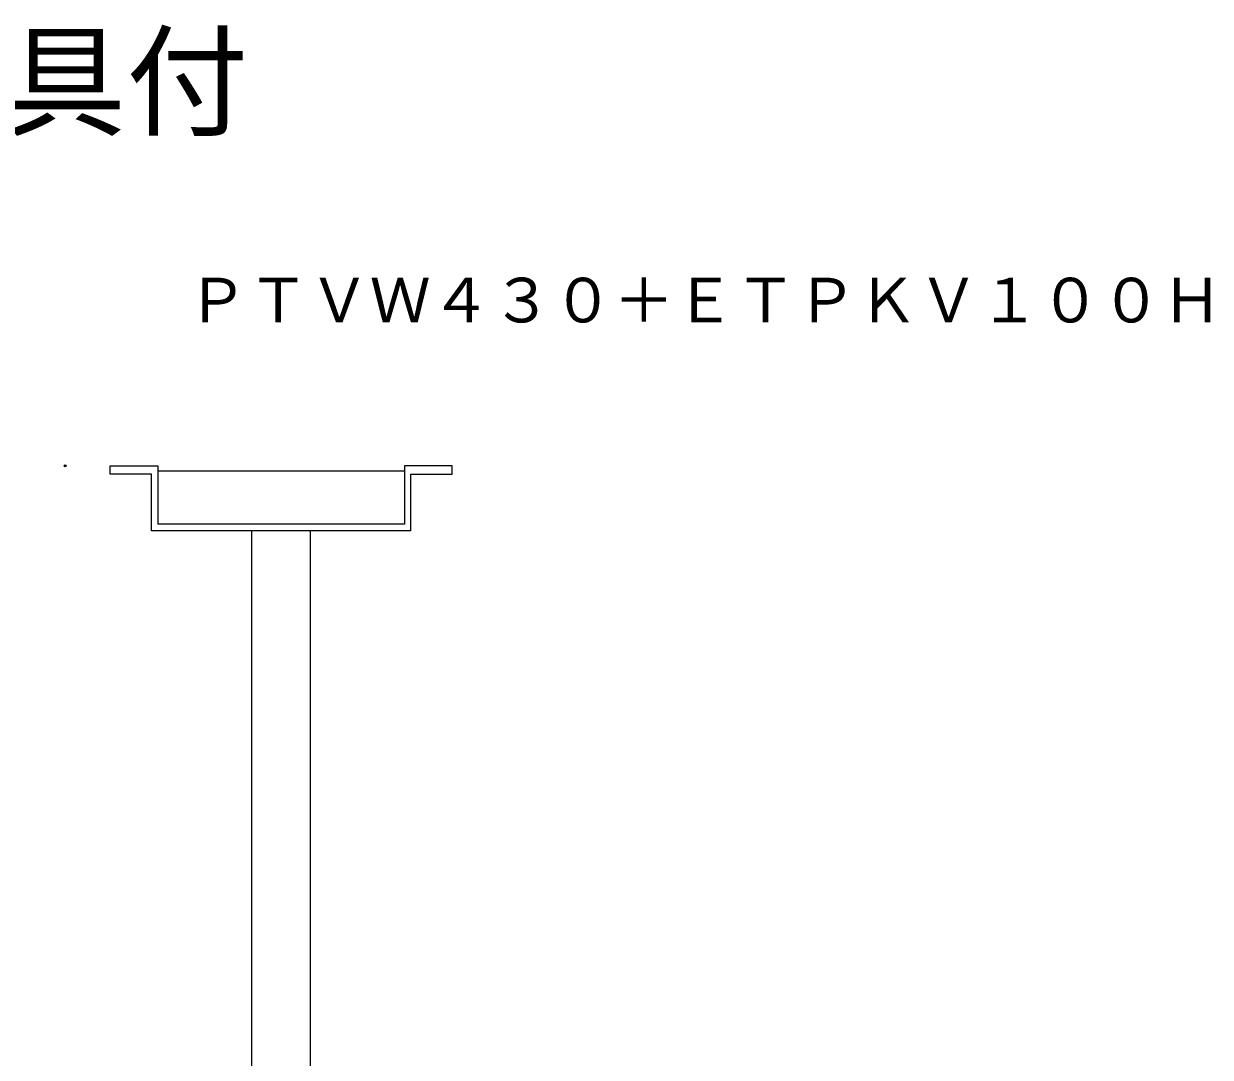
# Model space of a CAD drawing. Units: millimetres, scale not verified. Extents: x -63 to 62, y -56 to 57.
# Drawn here: x 17.13 to 56.08, y 22.82 to 56.75 of the extents above; entities that cross this region are included whole.
import ezdxf
from ezdxf.enums import TextEntityAlignment as Align

# ---------------------------------------------------------------- set-up
doc = ezdxf.new("R2010")
doc.units = ezdxf.units.MM
doc.header["$LTSCALE"] = 0.125
doc.header["$PDMODE"] = 32
doc.header["$PDSIZE"] = 0.0625
for name, color, linetype, lineweight in [('0-0_0', 7, 'Continuous', 9), ('0-6_SUNPO', 7, 'Continuous', 9), ('0-7_S1', 1, 'Continuous', 18)]:
    doc.layers.add(name, color=color, linetype=linetype, lineweight=lineweight)
for name, color, linetype in [('0-2_MOJI1', 7, 'Continuous'), ('0-4_TOUROKU', 7, 'Continuous'), ('0-5_DEFPOINTS', 7, 'Continuous')]:
    doc.layers.add(name, color=color, linetype=linetype)
doc.styles.add('ＭＳ ゴシック', font='')
doc.styles.get('ＭＳ ゴシック').set_extended_font_data('MS Gothic')

# ---------------------------------------------------------------- blocks, each defined once
blk = doc.blocks.new('_OPEN30')
at = {"layer": '0-0_0'}
blk.add_line((0, 0), (-1, 0), dxfattribs=at)
blk.add_lwpolyline([(-1, 0.26795), (0, 0), (-1, -0.26795)], dxfattribs=at)
blk = doc.blocks.new('D8')
at = {"layer": '0-5_DEFPOINTS'}
for p in [(14.401, 44.8711), (6.401, 3.5818), (14.401, 3.5818)]:
    blk.add_point(p, dxfattribs=at)
at = {"layer": '0-6_SUNPO'}
for p, q in [((12.401, 44.8711), (4.401, 44.8711)), ((6.401, 42.8711), (6.401, 5.5818)), ((12.401, 3.5818), (4.401, 3.5818))]:
    blk.add_line(p, q, dxfattribs=at)
at = {"layer": '0-6_SUNPO', "xscale": 2, "yscale": 2}
for p, rotation in [((6.401, 44.8711), 90), ((6.401, 3.5818), 270)]:
    blk.add_blockref('_OPEN30', p, dxfattribs=dict(at, rotation=rotation))
at = {"layer": '0-6_SUNPO', "style": 'ＭＳ ゴシック'}
blk.add_text('921～1491', height=1.833, rotation=90, dxfattribs=at).set_placement((5.901, 18.6014), align=Align.BOTTOM_LEFT)

msp = doc.modelspace()

# ---------------------------------------------------------------- linework, layer by layer
at = {"layer": '0-7_S1'}
for p, q in [((29.6235, 42.2325), (29.6235, 40.3157)), ((31.1947, 42.2325), (29.6235, 42.2325)), ((31.1947, 41.9561), (31.1947, 42.2325)), ((29.6235, 42.0546), (21.5321, 42.0546)), ((29.8337, 41.9561), (31.1947, 41.9561)), ((29.8337, 40.1056), (29.8337, 41.9561)), ((29.6235, 40.3157), (21.5321, 40.3157)), ((24.6156, 12.3129), (24.6156, 40.1167)), ((26.54, 12.3129), (26.54, 40.1167)), ((29.8337, 40.1056), (21.3219, 40.1056))]:
    msp.add_line(p, q, dxfattribs=at)
msp.add_lwpolyline([(21.3219, 40.1056), (21.3219, 41.9561), (19.9609, 41.9561), (19.9609, 42.2325), (21.5321, 42.2325), (21.5321, 40.3157)], dxfattribs=at)

# ---------------------------------------------------------------- block references
at = {"layer": '0-6_SUNPO'}
msp.add_blockref('D8', (4.0853, -2.6385), dxfattribs=at)

# ---------------------------------------------------------------- texts
at = {"layer": '0-2_MOJI1', "style": 'ＭＳ ゴシック'}
msp.add_text('液晶プロジェクター天吊り金具付', height=2.933, dxfattribs=at).set_placement((-35.5145, 52.5015), align=Align.BOTTOM_LEFT)
at = {"layer": '0-4_TOUROKU', "style": 'ＭＳ ゴシック'}
msp.add_text('ＰＴＶＷ４３０＋ＥＴＰＫＶ１００Ｈ', height=1.466, dxfattribs=at).set_placement((22.4855, 46.5015), align=Align.BOTTOM_LEFT)

doc.saveas('drawing.dxf')
